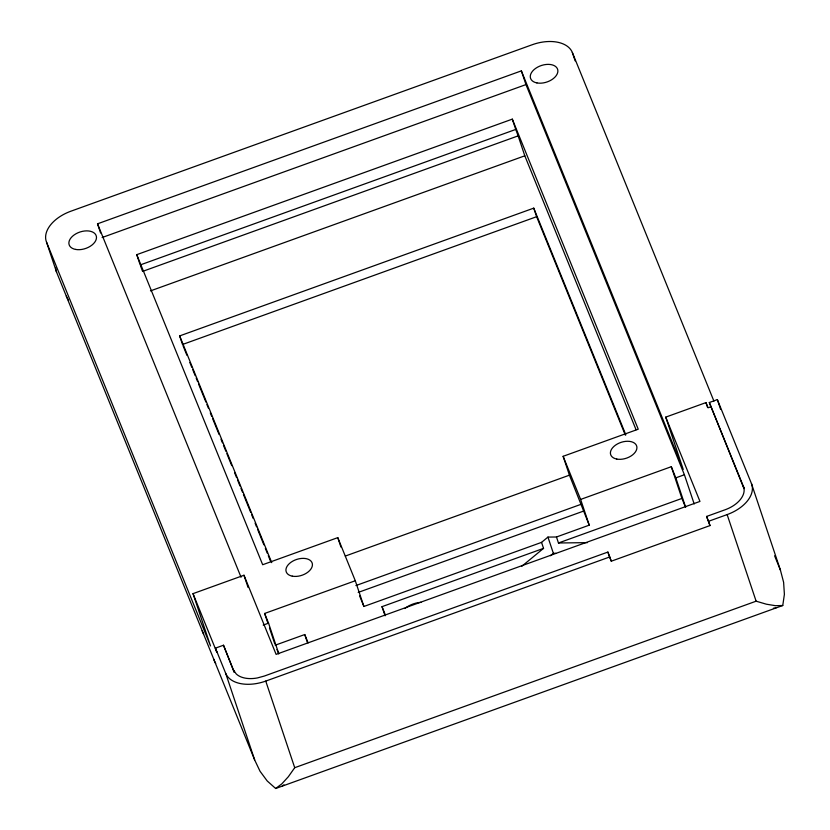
<?xml version="1.0" encoding="UTF-8"?>
<svg xmlns="http://www.w3.org/2000/svg" width="830" height="830" viewBox="0 0 830 830"><rect width="100%" height="100%" fill="white"/><g stroke="black" fill="none" stroke-linecap="round" stroke-linejoin="round"><path stroke-width="1.25" d="M713.914 401.098L572.337 52.477A34.238 20.895 -18.5 0 0 532.279 44.716L70.872 211.214A34.238 20.895 -18.5 0 0 46.553 242.215L56.596 272.219L254.665 759.938L260.029 771.246L267.208 780.968L275.674 788.5L782.763 605.516L784.392 594.332L783.613 582.297L780.449 570.2L751.461 483.589L717.359 399.614L709.318 402.519L743.877 488.382M782.763 605.516L775.448 605.682L766.412 604.209L756.12 601.19L294.723 767.698L288.352 776.724L281.889 783.8L275.674 788.5M359.618 595.93L363.903 606.471L541.544 542.374L547.945 537.093L556.463 536.989L589.238 525.162L580.627 499.432L563.124 456.313L638.229 429.203L512.307 119.136L136.753 254.665L140.197 264.957L515.752 129.428L512.307 119.136M521.863 566.236L543.546 548.371L541.544 542.374M550.477 555.737L553.382 553.34L555.965 553.309M282.044 786.228L283.943 784.838M100.586 232.96L97.525 223.82L521.365 70.872L683.235 469.438L665.733 417.127L705.967 402.602L708.063 407.779L710.75 406.804M102.111 237.536L525.961 84.587L684.408 474.76L694.181 503.955M515.752 129.428L518.138 135.871L142.584 271.4L140.592 266.025M150.469 290.894L524.809 155.812L636.06 429.753M625.291 435.045L536.626 216.703L182.527 344.492L179.654 335.911L533.752 208.133L625.841 434.868M363.903 606.471L355.292 580.751L337.779 537.633L262.674 564.732L136.753 254.665M46.553 242.215L210.519 645.948L193.017 593.637L243.979 575.242L276.12 654.382L699.96 501.424L665.733 417.127M345.311 556.059L569.432 475.175L589.238 525.162M267.893 623.226L264.625 613.463L355.292 580.751M580.627 499.432L671.304 466.709L675.827 477.852L685.622 507.14M355.904 585.565L581.239 504.246M263.193 625.094L268.557 623.154L278.766 653.667M358.197 592.423L583.532 511.104M675.827 477.852L684.408 474.76M193.017 593.637L216.889 652.422L215.447 648.137L223.498 645.232L234.319 672.248M275.238 645.19L304.745 634.545L308.127 642.877M385.068 615.808L382.007 606.668L543.546 548.371M556.463 536.989L558.466 542.986L681.918 498.436L685.538 507.358M709.318 402.519L743.421 486.494A25.678 15.666 -18.5 0 1 725.181 509.745L706.61 516.436L710.013 525.577L611.295 561.194L607.892 552.064L264.303 676.056L257.331 677.954A25.606 15.625 -18.5 0 1 236.145 673.856L233.604 670.111M215.447 648.137L225.687 673.327A34.238 20.895 -18.5 0 0 265.745 681.088L609.863 556.909M708.581 521.282L727.142 514.59A34.238 20.895 -18.5 0 0 751.461 483.589M773.415 608.214L775.905 608.006M558.466 542.986L587.453 542.633M66.296 296.103L68.506 300.284M774.598 555.799L780.449 570.2M710.013 525.577L706.61 516.436M609.728 557.324L611.295 561.194M382.007 606.668L385.39 614.999M179.654 335.911L271.742 562.647M183.015 345.685L186.906 355.282M189.831 362.482L191.782 367.285M192.757 369.682L195.195 375.679M196.171 378.075L197.633 381.675M198.598 384.083L205.913 402.073M206.888 404.469L208.351 408.07M210.291 412.873L211.754 416.473M212.729 418.87L219.068 434.464M221.019 439.267L222.471 442.857M223.446 445.264L225.885 451.261M226.86 453.657L231.736 465.651M234.651 472.851L236.602 477.655M237.577 480.051L240.015 486.048M240.991 488.445L242.453 492.045M243.429 494.452L250.733 512.442M251.708 514.839L253.171 518.439M255.121 523.242L256.584 526.843M257.559 529.239L263.888 544.833M265.351 548.433L267.302 553.226M268.277 555.633L270.705 561.63M264.625 613.463L268.557 623.154M276.992 649.506L278.735 653.812M97.525 223.82L241.053 577.234M234.07 672.03L223.498 645.232M717.359 399.614L720.585 409.252M743.421 486.494L744.137 488.642M705.967 402.602L707.596 407.468M727.142 514.59L756.12 601.19M572.337 52.477L575.149 60.881M671.304 466.709L681.918 498.436M521.365 70.872L525.961 84.587M518.138 135.871L524.809 155.812M533.752 208.133L536.626 216.703M607.892 552.064L609.334 556.349M563.124 456.313L569.432 475.175M547.945 537.093L553.382 553.34M337.779 537.633L340.943 547.063M304.745 634.545L307.422 642.545M269.522 628.113L274.834 643.976M243.979 575.242L248.056 587.412M265.745 681.088L294.723 767.698M225.687 673.327L254.665 759.938M203.578 633.985A34.487 27.307 -22.1 0 1 202.178 630.717M56.596 272.219A34.238 20.895 -18.5 0 1 55.662 267.934M404.905 608.514A18.26 11.143 -18.5 0 1 420.955 602.352M215.717 663.45A34.487 27.307 -22.1 0 1 213.725 659.145M536.917 82.917A14.266 8.705 -18.5 0 0 557.885 71.193A14.266 8.705 -18.5 0 0 537.446 67.23A14.266 8.705 -18.5 0 0 536.917 82.917M75.509 249.415A14.266 8.705 -18.5 0 0 96.488 237.702A14.266 8.705 -18.5 0 0 76.038 233.738A14.266 8.705 -18.5 0 0 75.509 249.415M292.305 576.165A13.695 8.352 -18.5 0 0 312.433 564.919A13.695 8.352 -18.5 0 0 292.814 561.111A13.695 8.352 -18.5 0 0 292.305 576.165M616.794 459.073A13.695 8.352 -18.5 0 0 636.921 447.816A13.695 8.352 -18.5 0 0 617.292 444.019A13.695 8.352 -18.5 0 0 616.794 459.073"/></g></svg>
